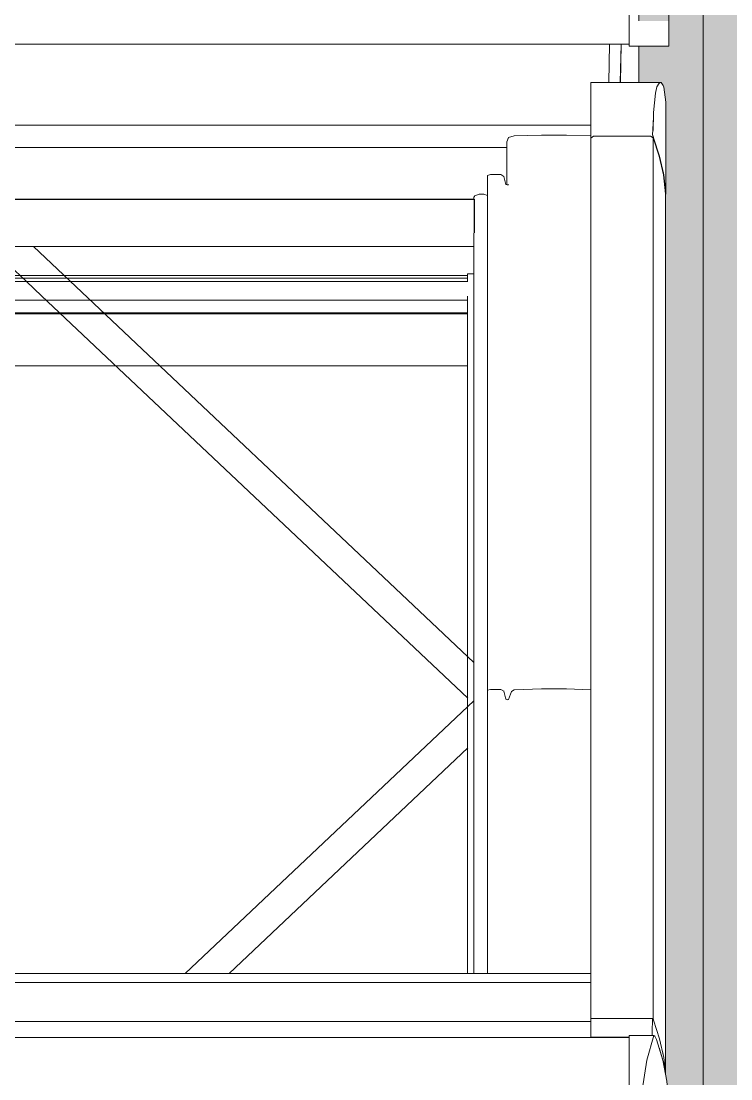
# Model space of a CAD drawing. Header units: metres. Extents: x -208 to 1512, y -277 to 123.
# Drawn here: x 5.105 to 5.565, y -3.63 to -2.944 of the extents above; entities that cross this region are included whole.
import ezdxf

# ---------------------------------------------------------------- set-up
doc = ezdxf.new("R2010")
doc.units = ezdxf.units.M
doc.header["$MEASUREMENT"] = 0
doc.linetypes.add('Wipeout_Contour', pattern=[1, 0, -1])
doc.layers.add('325 Dachfenster', color=7, linetype='Continuous')
doc.layers.add('330 Dachaufbau', color=7, linetype='Continuous')

# ---------------------------------------------------------------- blocks, each defined once
blk = doc.blocks.new('Dachfläche_17_4', base_point=(-0.00106, 0.07))
at = {"layer": '330 Dachaufbau', "linetype": 'Continuous', "lineweight": 0, "true_color": 0x000000}
h = blk.add_hatch(color=18, dxfattribs=at)
h.paths.add_polyline_path([(3.445, -0.4), (3.755, -0.4), (3.755, 0.07), (2.8, 0.07), (2.8, -0.77152), (1.05, -0.77152), (1.05, 0.07), (-0.00106, 0.07), (0.01606, -4.6), (6.325, -4.6), (6.325, -0.82361), (3.445, -0.82361)])
h.paths.add_polyline_path([(3.805, -2.1975), (5.505, -2.1975), (5.505, -3.79873), (3.805, -3.79873)], flags=0)
h.paths.add_polyline_path([(1.075, -3.79873), (1.075, -2.1975), (2.775, -2.1975), (2.775, -3.79873)], flags=0)
at = {"layer": '330 Dachaufbau', "color": 7, "linetype": 'Continuous', "lineweight": 18, "flags": 128}
blk.add_lwpolyline([(5.505, -3.79873), (5.505, -2.1975)], dxfattribs=at)
blk = doc.blocks.new('VELUX SlopeRoofBundle[18]_4')
at = {"color": 254, "linetype": 'Wipeout_Contour', "lineweight": 0, "ltscale": 47.36213}
blk.add_wipeout([(4.70759, -2.95926), (4.70798, -2.98422), (4.71965, -2.98422), (4.71965, -3.01187), (5.47405, -3.01187), (5.47405, -2.98422), (5.48573, -2.98422), (5.48611, -2.95926)], dxfattribs=at).dxf.layer = '325 Dachfenster'
at = {"color": 254, "linetype": 'Wipeout_Contour', "lineweight": 0, "ltscale": 25.394707}
blk.add_wipeout([(5.49361, -2.98422), (5.49423, -2.98422), (5.49486, -2.95926), (5.49373, -2.95926)], dxfattribs=at).dxf.layer = '325 Dachfenster'
at = {"color": 254, "linetype": 'Wipeout_Contour', "lineweight": 0, "ltscale": 17.965525}
blk.add_wipeout([(5.41955, -3.02258), (5.42056, -3.01991), (5.42055, -3.01983)], dxfattribs=at).dxf.layer = '325 Dachfenster'
at = {"color": 254, "linetype": 'Wipeout_Contour', "lineweight": 0, "ltscale": 50.874082}
blk.add_wipeout([(5.39825, -3.56164), (5.39875, -3.56164), (5.39875, -3.05769), (5.39825, -3.05854), (5.39825, -3.05967), (5.39835, -3.05967), (5.39835, -3.08153), (5.39825, -3.0818)], dxfattribs=at).dxf.layer = '325 Dachfenster'
at = {"color": 254, "linetype": 'Wipeout_Contour', "lineweight": 0, "ltscale": 25.841486}
blk.add_wipeout([(5.41975, -3.56164), (5.42055, -3.56164), (5.42055, -3.38402), (5.41975, -3.38423)], dxfattribs=at).dxf.layer = '325 Dachfenster'
at = {"color": 254, "linetype": 'Wipeout_Contour', "lineweight": 0, "ltscale": 26.643168}
blk.add_wipeout([(5.49885, -3.618), (5.49885, -3.63738), (5.50732, -3.63738), (5.51021, -3.618)], dxfattribs=at).dxf.layer = '325 Dachfenster'
at = {"color": 254, "linetype": 'Wipeout_Contour', "lineweight": 0, "ltscale": 24.997614}
blk.add_wipeout([(5.493, -2.98422), (5.49311, -2.98422), (5.49365, -2.95926), (5.49355, -2.95926)], dxfattribs=at).dxf.layer = '325 Dachfenster'
at = {"color": 254, "linetype": 'Wipeout_Contour', "lineweight": 0, "ltscale": 25.846741}
blk.add_wipeout([(5.41765, -3.56164), (5.41895, -3.56164), (5.41895, -3.38395), (5.41765, -3.37879)], dxfattribs=at).dxf.layer = '325 Dachfenster'
at = {"color": 254, "linetype": 'Wipeout_Contour', "lineweight": 0, "ltscale": 26.634274}
blk.add_wipeout([(5.49885, -3.60202), (5.49885, -3.618), (5.51021, -3.618), (5.51471, -3.60202)], dxfattribs=at).dxf.layer = '325 Dachfenster'
at = {"color": 254, "linetype": 'Wipeout_Contour', "lineweight": 0, "ltscale": 24.428255}
blk.add_wipeout([(5.49311, -2.98422), (5.49361, -2.98422), (5.49373, -2.95926), (5.49365, -2.95926)], dxfattribs=at).dxf.layer = '325 Dachfenster'
at = {"color": 254, "linetype": 'Wipeout_Contour', "lineweight": 0, "ltscale": 25.808336}
blk.add_wipeout([(5.40895, -3.56164), (5.41555, -3.56164), (5.41555, -3.37752), (5.40895, -3.37752)], dxfattribs=at).dxf.layer = '325 Dachfenster'
at = {"color": 254, "linetype": 'Wipeout_Contour', "lineweight": 0, "ltscale": 25.855766}
blk.add_wipeout([(5.42055, -3.56164), (5.42255, -3.56164), (5.42255, -3.37886), (5.42055, -3.38402)], dxfattribs=at).dxf.layer = '325 Dachfenster'
at = {"color": 254, "linetype": 'Wipeout_Contour', "lineweight": 0, "ltscale": 26.332922}
blk.add_wipeout([(5.47405, -3.60294), (5.47405, -3.60322), (5.49885, -3.60322), (5.49885, -3.60294)], dxfattribs=at).dxf.layer = '325 Dachfenster'
at = {"color": 254, "linetype": 'Wipeout_Contour', "lineweight": 0, "ltscale": 78.924764}
blk.add_wipeout([(5.51569, -3.75667), (5.51645, -3.75858), (5.51645, -3.60447), (5.51535, -3.6023), (5.51471, -3.60202), (5.51021, -3.618), (5.50732, -3.63738), (5.50604, -3.65986), (5.50647, -3.68525), (5.50855, -3.71311), (5.51229, -3.74323), (5.51361, -3.74981)], dxfattribs=at).dxf.layer = '325 Dachfenster'
at = {"color": 254, "linetype": 'Wipeout_Contour', "lineweight": 0, "ltscale": 25.188979}
blk.add_wipeout([(5.49885, -3.61935), (4.69485, -3.61935), (4.69485, -3.64056), (5.49885, -3.64056)], dxfattribs=at).dxf.layer = '325 Dachfenster'
at = {"color": 254, "linetype": 'Wipeout_Contour', "lineweight": 0, "ltscale": 25.064383}
blk.add_wipeout([(5.48611, -2.95926), (5.48573, -2.98422), (5.493, -2.98422), (5.49355, -2.95926)], dxfattribs=at).dxf.layer = '325 Dachfenster'
at = {"color": 254, "linetype": 'Wipeout_Contour', "lineweight": 0, "ltscale": 25.795197}
blk.add_wipeout([(5.40705, -3.56164), (5.40895, -3.56164), (5.40895, -3.37752), (5.40705, -3.37801)], dxfattribs=at).dxf.layer = '325 Dachfenster'
at = {"color": 254, "linetype": 'Wipeout_Contour', "lineweight": 0, "ltscale": 25.839058}
blk.add_wipeout([(5.41895, -3.56164), (5.41975, -3.56164), (5.41975, -3.38423), (5.41895, -3.38395)], dxfattribs=at).dxf.layer = '325 Dachfenster'
at = {"color": 254, "linetype": 'Wipeout_Contour', "lineweight": 0, "ltscale": 33.749911}
blk.add_wipeout([(5.52055, -3.61796), (5.51645, -3.60447), (5.51645, -3.75858), (5.51757, -3.76324), (5.52055, -3.77361)], dxfattribs=at).dxf.layer = '325 Dachfenster'
at = {"color": 254, "linetype": 'Wipeout_Contour', "lineweight": 0, "ltscale": 37.251944}
blk.add_wipeout([(5.49423, -2.98422), (5.505, -2.98422), (5.505, -2.96046), (5.49885, -2.96046), (5.49885, -2.95926), (5.49486, -2.95926)], dxfattribs=at).dxf.layer = '325 Dachfenster'
at = {"color": 254, "linetype": 'Wipeout_Contour', "lineweight": 0, "ltscale": 25.482657}
blk.add_wipeout([(5.40465, -3.05649), (5.40465, -3.56164), (5.40705, -3.56164), (5.40705, -3.05731)], dxfattribs=at).dxf.layer = '325 Dachfenster'
at = {"color": 254, "linetype": 'Wipeout_Contour', "lineweight": 0, "ltscale": 25.826826}
blk.add_wipeout([(5.41765, -3.37879), (5.41555, -3.37752), (5.41555, -3.56164), (5.41765, -3.56164)], dxfattribs=at).dxf.layer = '325 Dachfenster'
at = {"color": 254, "linetype": 'Wipeout_Contour', "lineweight": 0, "ltscale": 25.848963}
blk.add_wipeout([(5.42255, -3.56164), (5.42435, -3.56164), (5.42435, -3.3778), (5.42255, -3.37886)], dxfattribs=at).dxf.layer = '325 Dachfenster'
at = {"color": 254, "linetype": 'Wipeout_Contour', "lineweight": 0, "ltscale": 33.819472}
blk.add_wipeout([(5.52055, -3.61796), (5.52055, -3.77361), (5.52124, -3.77738), (5.52315, -3.78697), (5.52315, -3.63161)], dxfattribs=at).dxf.layer = '325 Dachfenster'
at = {"color": 254, "linetype": 'Wipeout_Contour', "lineweight": 0, "ltscale": 25.101168}
blk.add_wipeout([(5.49885, -2.95311), (5.49885, -2.96046), (5.52449, -2.96046), (5.52448, -2.95311)], dxfattribs=at).dxf.layer = '325 Dachfenster'
at = {"color": 254, "linetype": 'Wipeout_Contour', "lineweight": 0, "ltscale": 25.318229}
blk.add_wipeout([(5.41975, -3.05055), (5.41895, -3.05027), (5.41895, -3.38395), (5.41975, -3.38423)], dxfattribs=at).dxf.layer = '325 Dachfenster'
at = {"color": 254, "linetype": 'Wipeout_Contour', "lineweight": 0, "ltscale": 25.463698}
blk.add_wipeout([(5.39875, -3.05769), (5.39875, -3.56164), (5.40155, -3.56164), (5.40155, -3.05656)], dxfattribs=at).dxf.layer = '325 Dachfenster'
at = {"color": 254, "linetype": 'Wipeout_Contour', "lineweight": 0, "ltscale": 25.880634}
blk.add_wipeout([(5.42435, -3.56164), (5.44195, -3.56164), (5.44195, -3.37723), (5.42435, -3.3778)], dxfattribs=at).dxf.layer = '325 Dachfenster'
at = {"color": 254, "linetype": 'Wipeout_Contour', "lineweight": 0, "ltscale": 26.778217}
blk.add_wipeout([(5.52255, -3.62845), (5.52125, -3.6162), (5.52125, -3.62164), (5.52255, -3.62846)], dxfattribs=at).dxf.layer = '325 Dachfenster'
at = {"color": 254, "linetype": 'Wipeout_Contour', "lineweight": 0, "ltscale": 25.086059}
blk.add_wipeout([(5.49885, -2.94434), (5.49885, -2.95311), (5.52448, -2.95311), (5.52447, -2.94434)], dxfattribs=at).dxf.layer = '325 Dachfenster'
at = {"color": 254, "linetype": 'Wipeout_Contour', "lineweight": 0, "ltscale": 36.627897}
blk.add_wipeout([(5.41975, -3.05055), (5.41975, -3.38423), (5.42055, -3.38402), (5.42055, -3.0503), (5.42045, -3.05033), (5.42045, -3.05036)], dxfattribs=at).dxf.layer = '325 Dachfenster'
at = {"color": 254, "linetype": 'Wipeout_Contour', "lineweight": 0, "ltscale": 25.472279}
blk.add_wipeout([(5.40155, -3.05656), (5.40155, -3.56164), (5.40465, -3.56164), (5.40465, -3.05649)], dxfattribs=at).dxf.layer = '325 Dachfenster'
at = {"color": 254, "linetype": 'Wipeout_Contour', "lineweight": 0, "ltscale": 25.935669}
blk.add_wipeout([(5.44195, -3.37723), (5.44195, -3.56164), (5.45815, -3.56164), (5.45815, -3.37723)], dxfattribs=at).dxf.layer = '325 Dachfenster'
at = {"color": 254, "linetype": 'Wipeout_Contour', "lineweight": 0, "ltscale": 33.115062}
blk.add_wipeout([(5.52125, -3.6162), (5.51855, -3.60403), (5.51855, -3.61138), (5.52055, -3.61796), (5.52125, -3.62164)], dxfattribs=at).dxf.layer = '325 Dachfenster'
at = {"color": 254, "linetype": 'Wipeout_Contour', "lineweight": 0, "ltscale": 50.671342}
blk.add_wipeout([(5.52445, -2.93084), (5.52447, -2.94434), (5.52448, -2.95311), (5.52449, -2.96046), (5.52449, -2.95834), (5.52449, -2.86684), (5.52445, -2.79316), (5.52445, -2.81162)], dxfattribs=at).dxf.layer = '325 Dachfenster'
at = {"color": 254, "linetype": 'Wipeout_Contour', "lineweight": 0, "ltscale": 23.725878}
blk.add_wipeout([(4.69485, -2.95926), (5.49885, -2.95926), (5.49885, -2.95177), (4.69485, -2.95177)], dxfattribs=at).dxf.layer = '325 Dachfenster'
at = {"color": 254, "linetype": 'Wipeout_Contour', "lineweight": 0, "ltscale": 25.266334}
blk.add_wipeout([(5.40895, -3.04383), (5.40705, -3.04433), (5.40705, -3.37801), (5.40895, -3.37752)], dxfattribs=at).dxf.layer = '325 Dachfenster'
at = {"color": 254, "linetype": 'Wipeout_Contour', "lineweight": 0, "ltscale": 25.317664}
blk.add_wipeout([(5.42055, -3.0503), (5.42055, -3.38402), (5.42255, -3.37886), (5.42255, -3.04514)], dxfattribs=at).dxf.layer = '325 Dachfenster'
at = {"color": 254, "linetype": 'Wipeout_Contour', "lineweight": 0, "ltscale": 23.928014}
blk.add_wipeout([(4.79535, -3.07049), (5.39835, -3.07049), (5.39835, -3.05988), (4.79535, -3.05988)], dxfattribs=at).dxf.layer = '325 Dachfenster'
at = {"color": 254, "linetype": 'Wipeout_Contour', "lineweight": 0, "ltscale": 23.952619}
blk.add_wipeout([(4.79535, -3.07982), (5.39835, -3.07982), (5.39835, -3.0748), (4.79535, -3.0748)], dxfattribs=at).dxf.layer = '325 Dachfenster'
at = {"color": 254, "linetype": 'Wipeout_Contour', "lineweight": 0, "ltscale": 23.9795}
blk.add_wipeout([(4.79545, -3.0905), (5.39825, -3.0905), (5.39825, -3.09043), (4.79545, -3.09043)], dxfattribs=at).dxf.layer = '325 Dachfenster'
at = {"color": 254, "linetype": 'Wipeout_Contour', "lineweight": 0, "ltscale": 38.47859}
blk.add_wipeout([(5.47405, -3.37775), (5.45815, -3.37723), (5.45815, -3.56164), (5.47405, -3.56164), (5.47405, -3.52738), (5.47405, -3.50489)], dxfattribs=at).dxf.layer = '325 Dachfenster'
at = {"color": 254, "linetype": 'Wipeout_Contour', "lineweight": 0, "ltscale": 47.048423}
blk.add_wipeout([(5.51455, -3.59208), (5.51455, -3.60202), (5.51471, -3.60202), (5.51535, -3.6023), (5.51645, -3.60447), (5.51855, -3.61138), (5.51855, -3.60403)], dxfattribs=at).dxf.layer = '325 Dachfenster'
at = {"layer": '325 Dachfenster', "linetype": 'Continuous', "lineweight": 0, "flags": 128}
for points in [[(5.52449, -2.96046), (5.52448, -2.95311), (5.52447, -2.94434), (5.52446, -2.93402), (5.52445, -2.93084), (5.5235, -2.92221), (5.52315, -2.91864), (5.52124, -2.90906), (5.52055, -2.90528), (5.51757, -2.89492), (5.51645, -2.89025), (5.51569, -2.88834), (5.51361, -2.88148), (5.51229, -2.8749), (5.50855, -2.84478), (5.50647, -2.81692), (5.50604, -2.79154), (5.50732, -2.76905), (5.51021, -2.74968), (5.51471, -2.73369)], [(5.52449, -2.86684), (5.52449, -2.95834)], [(4.69485, -2.95926), (5.49885, -2.95926)], [(5.52449, -2.96046), (5.49885, -2.96046)], [(5.52449, -2.95834), (5.52449, -2.96046)]]:
    blk.add_lwpolyline(points, dxfattribs=at)
at = {"color": 254, "linetype": 'Wipeout_Contour', "lineweight": 0, "ltscale": 23.709713}
blk.add_wipeout([(4.69485, -2.95177), (5.49885, -2.95177), (5.49885, -2.94307), (4.69485, -2.94307)], dxfattribs=at).dxf.layer = '325 Dachfenster'
at = {"color": 254, "linetype": 'Wipeout_Contour', "lineweight": 0, "ltscale": 25.280982}
blk.add_wipeout([(5.40895, -3.04383), (5.40895, -3.37752), (5.41555, -3.37752), (5.41555, -3.04383)], dxfattribs=at).dxf.layer = '325 Dachfenster'
at = {"color": 254, "linetype": 'Wipeout_Contour', "lineweight": 0, "ltscale": 25.320042}
blk.add_wipeout([(5.42255, -3.04514), (5.42255, -3.37886), (5.42435, -3.3778), (5.42435, -3.04408)], dxfattribs=at).dxf.layer = '325 Dachfenster'
at = {"color": 254, "linetype": 'Wipeout_Contour', "lineweight": 0, "ltscale": 33.095595}
blk.add_wipeout([(5.52105, -3.04401), (5.52105, -3.6153), (5.52125, -3.6162), (5.52235, -3.62657), (5.52235, -3.05626)], dxfattribs=at).dxf.layer = '325 Dachfenster'
at = {"color": 254, "linetype": 'Wipeout_Contour', "lineweight": 0, "ltscale": 23.942932}
blk.add_wipeout([(4.79535, -3.0748), (5.39835, -3.0748), (5.39835, -3.07049), (4.79535, -3.07049)], dxfattribs=at).dxf.layer = '325 Dachfenster'
at = {"color": 254, "linetype": 'Wipeout_Contour', "lineweight": 0, "ltscale": 47.827023}
blk.add_wipeout([(4.79535, -3.08067), (4.79535, -3.08153), (4.79545, -3.0818), (4.79545, -3.08258), (5.39825, -3.08258), (5.39825, -3.0818), (5.39835, -3.08153), (5.39835, -3.08067)], dxfattribs=at).dxf.layer = '325 Dachfenster'
at = {"color": 254, "linetype": 'Wipeout_Contour', "lineweight": 0, "ltscale": 26.34993}
blk.add_wipeout([(5.51402, -3.59082), (5.47405, -3.59082), (5.47405, -3.59999), (5.51365, -3.59999)], dxfattribs=at).dxf.layer = '325 Dachfenster'
at = {"layer": '325 Dachfenster', "linetype": 'Continuous', "lineweight": 0, "flags": 128}
for points in [[(5.49885, -2.96046), (5.49885, -2.95311), (5.49885, -2.94434), (5.49885, -2.93402), (5.49885, -2.92221), (5.49885, -2.90906), (5.49885, -2.89492), (5.49885, -2.88834), (5.49885, -2.88148), (5.49885, -2.8749), (5.49885, -2.84478), (5.49885, -2.81692), (5.49885, -2.79154), (5.49885, -2.76905), (5.49885, -2.74968), (5.49885, -2.73369)], [(5.52255, -3.62846), (5.52255, -3.62845)]]:
    blk.add_lwpolyline(points, dxfattribs=at)
at = {"color": 254, "linetype": 'Wipeout_Contour', "lineweight": 0, "ltscale": 25.717628}
blk.add_wipeout([(5.47405, -3.02019), (5.47405, -3.59082), (5.47575, -3.59082), (5.47575, -3.01893)], dxfattribs=at).dxf.layer = '325 Dachfenster'
at = {"color": 254, "linetype": 'Wipeout_Contour', "lineweight": 0, "ltscale": 25.352999}
blk.add_wipeout([(5.44195, -3.04351), (5.42435, -3.04408), (5.42435, -3.3778), (5.44195, -3.37723)], dxfattribs=at).dxf.layer = '325 Dachfenster'
at = {"color": 254, "linetype": 'Wipeout_Contour', "lineweight": 0, "ltscale": 25.308473}
blk.add_wipeout([(5.41895, -3.05027), (5.41765, -3.0451), (5.41765, -3.37879), (5.41895, -3.38395)], dxfattribs=at).dxf.layer = '325 Dachfenster'
at = {"color": 254, "linetype": 'Wipeout_Contour', "lineweight": 0, "ltscale": 84.201355}
blk.add_wipeout([(5.40705, -3.05274), (4.78665, -3.05274), (4.78665, -3.05731), (4.78905, -3.05649), (4.79215, -3.05656), (4.79495, -3.05769), (4.79545, -3.05854), (4.79545, -3.05967), (5.39825, -3.05967), (5.39825, -3.05854), (5.39875, -3.05769), (5.40155, -3.05656), (5.40465, -3.05649), (5.40705, -3.05731)], dxfattribs=at).dxf.layer = '325 Dachfenster'
at = {"color": 254, "linetype": 'Wipeout_Contour', "lineweight": 0, "ltscale": 23.964296}
blk.add_wipeout([(4.79545, -3.08258), (4.79545, -3.08364), (5.39825, -3.08364), (5.39825, -3.08258)], dxfattribs=at).dxf.layer = '325 Dachfenster'
at = {"color": 254, "linetype": 'Wipeout_Contour', "lineweight": 0, "ltscale": 39.497458}
blk.add_wipeout([(5.47405, -3.60294), (5.49885, -3.60294), (5.49885, -3.60202), (5.51365, -3.60202), (5.51365, -3.59999), (5.47405, -3.59999)], dxfattribs=at).dxf.layer = '325 Dachfenster'
at = {"layer": '325 Dachfenster', "linetype": 'Continuous', "lineweight": 0, "flags": 128}
for points in [[(5.40465, -3.05649), (5.40705, -3.05731)], [(5.42255, -3.37886), (5.42435, -3.3778)], [(5.41895, -3.38395), (5.41975, -3.38423)], [(5.41975, -3.38423), (5.42055, -3.38402)]]:
    blk.add_lwpolyline(points, dxfattribs=at)
at = {"color": 254, "linetype": 'Wipeout_Contour', "lineweight": 0, "ltscale": 25.29668}
blk.add_wipeout([(5.41555, -3.04383), (5.41555, -3.37752), (5.41765, -3.37879), (5.41765, -3.0451)], dxfattribs=at).dxf.layer = '325 Dachfenster'
at = {"color": 254, "linetype": 'Wipeout_Contour', "lineweight": 0, "ltscale": 25.41059}
blk.add_wipeout([(5.44195, -3.04351), (5.44195, -3.37723), (5.45815, -3.37723), (5.45815, -3.04351)], dxfattribs=at).dxf.layer = '325 Dachfenster'
at = {"color": 254, "linetype": 'Wipeout_Contour', "lineweight": 0, "ltscale": 23.916117}
blk.add_wipeout([(4.79535, -3.05988), (5.39835, -3.05988), (5.39835, -3.05967), (4.79535, -3.05967)], dxfattribs=at).dxf.layer = '325 Dachfenster'
at = {"color": 254, "linetype": 'Wipeout_Contour', "lineweight": 0, "ltscale": 23.958379}
blk.add_wipeout([(4.79535, -3.08067), (5.39835, -3.08067), (5.39835, -3.07982), (4.79535, -3.07982)], dxfattribs=at).dxf.layer = '325 Dachfenster'
at = {"color": 254, "linetype": 'Wipeout_Contour', "lineweight": 0, "ltscale": 39.615135}
blk.add_wipeout([(5.51365, -3.59999), (5.51365, -3.60202), (5.51455, -3.60202), (5.51455, -3.59208), (5.5141, -3.5909), (5.51402, -3.59082)], dxfattribs=at).dxf.layer = '325 Dachfenster'
at = {"color": 254, "linetype": 'Wipeout_Contour', "lineweight": 0, "ltscale": 25.10696}
blk.add_wipeout([(4.71965, -3.59644), (4.71965, -3.59875), (5.47405, -3.59875), (5.47405, -3.59644)], dxfattribs=at).dxf.layer = '325 Dachfenster'
at = {"color": 254, "linetype": 'Wipeout_Contour', "lineweight": 0, "ltscale": 25.145411}
blk.add_wipeout([(4.69485, -3.60322), (4.69485, -3.61935), (5.49885, -3.61935), (5.49885, -3.60322)], dxfattribs=at).dxf.layer = '325 Dachfenster'
at = {"layer": '325 Dachfenster', "linetype": 'Continuous', "lineweight": 0, "flags": 128}
for points in [[(5.39825, -3.05854), (5.39875, -3.05769)], [(5.39875, -3.05769), (5.40155, -3.05656)], [(5.40155, -3.05656), (5.40465, -3.05649)], [(4.79535, -3.05967), (5.39835, -3.05967)], [(5.39825, -3.05854), (5.39825, -3.05967)], [(5.39835, -3.05988), (5.39835, -3.05967)], [(5.40705, -3.37801), (5.40895, -3.37752), (5.41555, -3.37752)], [(5.41555, -3.37752), (5.41765, -3.37879)], [(5.41765, -3.37879), (5.41895, -3.38395)], [(5.42055, -3.38402), (5.42255, -3.37886)], [(5.49885, -3.82879), (5.49885, -3.82144), (5.49885, -3.81267), (5.49885, -3.80235), (5.49885, -3.79054), (5.49885, -3.77738), (5.49885, -3.76324), (5.49885, -3.75667), (5.49885, -3.74981), (5.49885, -3.74323), (5.49885, -3.71311), (5.49885, -3.68525), (5.49885, -3.65986), (5.49885, -3.63738), (5.49885, -3.618), (5.49885, -3.60202)]]:
    blk.add_lwpolyline(points, dxfattribs=at)
at = {"color": 254, "linetype": 'Wipeout_Contour', "lineweight": 0, "ltscale": 44.501213}
blk.add_wipeout([(5.42055, -3.05023), (5.41955, -3.02258), (5.41955, -3.05048), (5.41975, -3.05055), (5.42045, -3.05036), (5.42045, -3.05033), (5.42053, -3.05031)], dxfattribs=at).dxf.layer = '325 Dachfenster'
at = {"color": 254, "linetype": 'Wipeout_Contour', "lineweight": 0, "ltscale": 33.093057}
blk.add_wipeout([(5.51435, -3.01989), (5.51435, -3.59156), (5.51455, -3.59208), (5.51835, -3.60344), (5.51835, -3.03184)], dxfattribs=at).dxf.layer = '325 Dachfenster'
at = {"color": 254, "linetype": 'Wipeout_Contour', "lineweight": 0, "ltscale": 23.96602}
blk.add_wipeout([(4.79545, -3.08364), (4.79545, -3.08428), (5.39825, -3.08428), (5.39825, -3.08364)], dxfattribs=at).dxf.layer = '325 Dachfenster'
at = {"color": 254, "linetype": 'Wipeout_Contour', "lineweight": 0, "ltscale": 25.117912}
blk.add_wipeout([(4.71965, -3.6015), (4.71965, -3.60322), (5.47405, -3.60322), (5.47405, -3.6015)], dxfattribs=at).dxf.layer = '325 Dachfenster'
at = {"layer": '325 Dachfenster', "linetype": 'Continuous', "lineweight": 0, "flags": 128}
blk.add_lwpolyline([(5.51471, -3.60202), (5.49885, -3.60202)], dxfattribs=at)
at = {"color": 254, "linetype": 'Wipeout_Contour', "lineweight": 0, "ltscale": 25.183859}
blk.add_wipeout([(5.42056, -3.01991), (5.41955, -3.02258), (5.42055, -3.05023), (5.42255, -3.04514)], dxfattribs=at).dxf.layer = '325 Dachfenster'
at = {"color": 254, "linetype": 'Wipeout_Contour', "lineweight": 0, "ltscale": 25.784136}
blk.add_wipeout([(5.47575, -3.01893), (5.47575, -3.59082), (5.51255, -3.59082), (5.51255, -3.01893)], dxfattribs=at).dxf.layer = '325 Dachfenster'
at = {"color": 254, "linetype": 'Wipeout_Contour', "lineweight": 0, "ltscale": 33.119408}
blk.add_wipeout([(5.51835, -3.03184), (5.51835, -3.60344), (5.51855, -3.60403), (5.52105, -3.6153), (5.52105, -3.04401)], dxfattribs=at).dxf.layer = '325 Dachfenster'
at = {"color": 254, "linetype": 'Wipeout_Contour', "lineweight": 0, "ltscale": 23.97413}
blk.add_wipeout([(4.79545, -3.09043), (5.39825, -3.09043), (5.39825, -3.08499), (4.79545, -3.08499)], dxfattribs=at).dxf.layer = '325 Dachfenster'
at = {"color": 254, "linetype": 'Wipeout_Contour', "lineweight": 0, "ltscale": 25.112831}
blk.add_wipeout([(4.71965, -3.6015), (5.47405, -3.6015), (5.47405, -3.59875), (4.71965, -3.59875)], dxfattribs=at).dxf.layer = '325 Dachfenster'
at = {"layer": '325 Dachfenster', "linetype": 'Continuous', "lineweight": 0, "flags": 128}
for points in [[(4.69485, -3.60322), (5.49885, -3.60322)], [(5.47405, -3.60322), (5.47405, -3.60294)], [(5.47405, -3.60294), (5.49885, -3.60294)], [(5.52449, -3.82879), (5.52448, -3.82144), (5.52447, -3.81267), (5.52446, -3.80235), (5.52445, -3.79916), (5.5235, -3.79054), (5.52315, -3.78697), (5.52124, -3.77738), (5.52055, -3.77361), (5.51757, -3.76324), (5.51645, -3.75858), (5.51569, -3.75667), (5.51361, -3.74981), (5.51229, -3.74323), (5.50855, -3.71311), (5.50647, -3.68525), (5.50604, -3.65986), (5.50732, -3.63738), (5.51021, -3.618), (5.51471, -3.60202)], [(5.51471, -3.60202), (5.51535, -3.6023)], [(5.51535, -3.6023), (5.51645, -3.60447), (5.52055, -3.61796), (5.52315, -3.63161), (5.52445, -3.64552), (5.52445, -3.64685)]]:
    blk.add_lwpolyline(points, dxfattribs=at)
at = {"color": 254, "linetype": 'Wipeout_Contour', "lineweight": 0, "ltscale": 24.9651}
blk.add_wipeout([(5.42435, -3.04408), (5.44195, -3.04351), (5.44195, -3.0182), (5.42435, -3.01876)], dxfattribs=at).dxf.layer = '325 Dachfenster'
at = {"color": 254, "linetype": 'Wipeout_Contour', "lineweight": 0, "ltscale": 39.042628}
blk.add_wipeout([(5.51255, -3.01893), (5.51255, -3.59082), (5.51402, -3.59082), (5.5141, -3.5909), (5.51435, -3.59156), (5.51435, -3.01989)], dxfattribs=at).dxf.layer = '325 Dachfenster'
at = {"color": 254, "linetype": 'Wipeout_Contour', "lineweight": 0, "ltscale": 25.466089}
blk.add_wipeout([(5.45815, -3.04351), (5.45815, -3.37723), (5.47405, -3.37775), (5.47405, -3.04403)], dxfattribs=at).dxf.layer = '325 Dachfenster'
at = {"color": 254, "linetype": 'Wipeout_Contour', "lineweight": 0, "ltscale": 23.967421}
blk.add_wipeout([(4.79545, -3.08499), (5.39825, -3.08499), (5.39825, -3.08428), (4.79545, -3.08428)], dxfattribs=at).dxf.layer = '325 Dachfenster'
at = {"color": 254, "linetype": 'Wipeout_Contour', "lineweight": 0, "ltscale": 17.959637}
blk.add_wipeout([(5.11273, -3.0905), (5.39825, -3.36016), (5.39825, -3.0905)], dxfattribs=at).dxf.layer = '325 Dachfenster'
at = {"color": 254, "linetype": 'Wipeout_Contour', "lineweight": 0, "ltscale": 25.031551}
blk.add_wipeout([(4.71965, -3.56751), (5.47405, -3.56751), (5.47405, -3.56177), (4.71965, -3.56177)], dxfattribs=at).dxf.layer = '325 Dachfenster'
at = {"color": 254, "linetype": 'Wipeout_Contour', "lineweight": 0, "ltscale": 25.102024}
blk.add_wipeout([(5.47405, -3.59448), (4.71965, -3.59448), (4.71965, -3.59644), (5.47405, -3.59644)], dxfattribs=at).dxf.layer = '325 Dachfenster'
at = {"layer": '325 Dachfenster', "linetype": 'Continuous', "lineweight": 0, "flags": 128}
for points in [[(5.39835, -3.08153), (5.39835, -3.08067), (5.39835, -3.07982), (5.39835, -3.0748), (5.39835, -3.07049), (5.39835, -3.05988)], [(5.42435, -3.3778), (5.44195, -3.37723), (5.45815, -3.37723), (5.47405, -3.37775)], [(5.51402, -3.59082), (5.51365, -3.59999), (5.51365, -3.60202)], [(5.51402, -3.59082), (5.5141, -3.5909)], [(5.5141, -3.5909), (5.51455, -3.59208), (5.51855, -3.60403), (5.52125, -3.6162), (5.52255, -3.62845)]]:
    blk.add_lwpolyline(points, dxfattribs=at)
at = {"color": 254, "linetype": 'Wipeout_Contour', "lineweight": 0, "ltscale": 25.422553}
blk.add_wipeout([(5.51413, -3.01879), (5.51455, -3.01989), (5.51455, -3.00685), (5.51405, -3.01836)], dxfattribs=at).dxf.layer = '325 Dachfenster'
at = {"color": 254, "linetype": 'Wipeout_Contour', "lineweight": 0, "ltscale": 18.046651}
blk.add_wipeout([(5.42435, -3.01876), (5.42055, -3.01983), (5.42435, -3.04408)], dxfattribs=at).dxf.layer = '325 Dachfenster'
at = {"color": 254, "linetype": 'Wipeout_Contour', "lineweight": 0, "ltscale": 25.027423}
blk.add_wipeout([(5.44195, -3.04351), (5.45815, -3.04351), (5.45815, -3.0182), (5.44195, -3.0182)], dxfattribs=at).dxf.layer = '325 Dachfenster'
at = {"color": 254, "linetype": 'Wipeout_Contour', "lineweight": 0, "ltscale": 25.024422}
blk.add_wipeout([(4.71965, -3.56177), (5.47405, -3.56177), (5.47405, -3.56164), (4.71965, -3.56164)], dxfattribs=at).dxf.layer = '325 Dachfenster'
at = {"color": 254, "linetype": 'Wipeout_Contour', "lineweight": 0, "ltscale": 25.039549}
blk.add_wipeout([(4.71965, -3.56903), (5.47405, -3.56903), (5.47405, -3.56751), (4.71965, -3.56751)], dxfattribs=at).dxf.layer = '325 Dachfenster'
at = {"color": 254, "linetype": 'Wipeout_Contour', "lineweight": 0, "ltscale": 25.097997}
blk.add_wipeout([(4.71965, -3.59448), (5.47405, -3.59448), (5.47405, -3.59296), (4.71965, -3.59296)], dxfattribs=at).dxf.layer = '325 Dachfenster'
at = {"color": 254, "linetype": 'Wipeout_Contour', "lineweight": 0, "ltscale": 18.930415}
blk.add_wipeout([(5.42055, -3.01983), (5.42255, -3.04514), (5.42435, -3.04408)], dxfattribs=at).dxf.layer = '325 Dachfenster'
at = {"color": 254, "linetype": 'Wipeout_Contour', "lineweight": 0, "ltscale": 25.082767}
blk.add_wipeout([(5.45815, -3.04351), (5.47405, -3.04403), (5.47405, -3.01871), (5.45815, -3.0182)], dxfattribs=at).dxf.layer = '325 Dachfenster'
at = {"color": 254, "linetype": 'Wipeout_Contour', "lineweight": 0, "ltscale": 49.175251}
blk.add_wipeout([(4.79545, -3.36016), (4.79545, -3.3849), (4.98259, -3.56164), (5.21111, -3.56164), (5.39825, -3.3849), (5.39825, -3.36016), (5.11273, -3.0905), (5.08098, -3.0905)], dxfattribs=at).dxf.layer = '325 Dachfenster'
at = {"color": 254, "linetype": 'Wipeout_Contour', "lineweight": 0, "ltscale": 25.048471}
blk.add_wipeout([(5.47405, -3.57098), (4.71965, -3.57098), (4.71965, -3.57329), (5.47405, -3.57329)], dxfattribs=at).dxf.layer = '325 Dachfenster'
at = {"layer": '325 Dachfenster', "linetype": 'Continuous', "lineweight": 0, "flags": 128}
for points in [[(4.79545, -3.09043), (5.39825, -3.09043)], [(4.79545, -3.0905), (5.39825, -3.0905)], [(5.11273, -3.0905), (5.39825, -3.36016)], [(4.79955, -3.10931), (5.39415, -3.10931)], [(4.79955, -3.11101), (5.39415, -3.11101)], [(5.39435, -3.10825), (5.39415, -3.10846)], [(5.39415, -3.10846), (5.39415, -3.1132)], [(5.39825, -3.10825), (5.39435, -3.10825)], [(4.79942, -3.1132), (5.39429, -3.1132)], [(4.79955, -3.12522), (5.39415, -3.12522)], [(4.79955, -3.13335), (5.39415, -3.13335)], [(4.79955, -3.13413), (5.39415, -3.13413)], [(4.79955, -3.16786), (5.39415, -3.16786)]]:
    blk.add_lwpolyline(points, dxfattribs=at)
at = {"color": 254, "linetype": 'Wipeout_Contour', "lineweight": 0, "ltscale": 23.864772}
blk.add_wipeout([(4.77415, -3.03818), (5.41955, -3.03818), (5.41955, -3.02622), (4.77415, -3.02622)], dxfattribs=at).dxf.layer = '325 Dachfenster'
at = {"color": 254, "linetype": 'Wipeout_Contour', "lineweight": 0, "ltscale": 19.059338}
blk.add_wipeout([(5.39825, -3.3849), (5.21111, -3.56164), (5.39825, -3.56164)], dxfattribs=at).dxf.layer = '325 Dachfenster'
at = {"color": 254, "linetype": 'Wipeout_Contour', "lineweight": 0, "ltscale": 25.043558}
blk.add_wipeout([(4.71965, -3.57098), (5.47405, -3.57098), (5.47405, -3.56903), (4.71965, -3.56903)], dxfattribs=at).dxf.layer = '325 Dachfenster'
at = {"color": 254, "linetype": 'Wipeout_Contour', "lineweight": 0, "ltscale": 25.060997}
blk.add_wipeout([(5.47405, -3.57605), (4.71965, -3.57605), (4.71965, -3.5791), (5.47405, -3.5791)], dxfattribs=at).dxf.layer = '325 Dachfenster'
at = {"layer": '325 Dachfenster', "linetype": 'Continuous', "lineweight": 0, "flags": 128}
for points in [[(5.39825, -3.0818), (5.39825, -3.56164)], [(5.09685, -3.10238), (5.10831, -3.1132), (5.11804, -3.12239), (5.39429, -3.38328)], [(5.39415, -3.12267), (5.39415, -3.56164)], [(5.21111, -3.56164), (5.39825, -3.3849)], [(5.23956, -3.56164), (5.39429, -3.41552)], [(5.47405, -3.56164), (4.71965, -3.56164)], [(5.47405, -3.56751), (4.71965, -3.56751)]]:
    blk.add_lwpolyline(points, dxfattribs=at)
at = {"color": 254, "linetype": 'Wipeout_Contour', "lineweight": 0, "ltscale": 23.851623}
blk.add_wipeout([(4.77415, -3.02615), (4.77415, -3.02622), (5.41955, -3.02622), (5.41955, -3.02615)], dxfattribs=at).dxf.layer = '325 Dachfenster'
at = {"color": 254, "linetype": 'Wipeout_Contour', "lineweight": 0, "ltscale": 95.542319}
blk.add_wipeout([(4.77415, -3.03818), (4.77415, -3.05048), (4.77475, -3.05027), (4.77605, -3.04511), (4.77815, -3.04383), (4.78475, -3.04383), (4.78665, -3.04433), (4.78665, -3.05274), (5.40705, -3.05274), (5.40705, -3.04433), (5.40895, -3.04383), (5.41555, -3.04383), (5.41765, -3.0451), (5.41895, -3.05027), (5.41955, -3.05048), (5.41955, -3.03818)], dxfattribs=at).dxf.layer = '325 Dachfenster'
at = {"color": 254, "linetype": 'Wipeout_Contour', "lineweight": 0, "ltscale": 25.054315}
blk.add_wipeout([(4.71965, -3.57605), (5.47405, -3.57605), (5.47405, -3.57329), (4.71965, -3.57329)], dxfattribs=at).dxf.layer = '325 Dachfenster'
at = {"layer": '325 Dachfenster', "linetype": 'Continuous', "lineweight": 0, "flags": 128}
for points in [[(5.40705, -3.04433), (5.40895, -3.04383), (5.41555, -3.04383)], [(5.40705, -3.04433), (5.40705, -3.37801), (5.40705, -3.56164)]]:
    blk.add_lwpolyline(points, dxfattribs=at)
at = {"color": 254, "linetype": 'Wipeout_Contour', "lineweight": 0, "ltscale": 95.098939}
blk.add_wipeout([(4.71965, -3.01187), (4.71965, -3.01871), (4.73555, -3.0182), (4.75175, -3.0182), (4.76935, -3.01876), (4.77315, -3.01983), (4.77415, -3.02258), (4.77415, -3.02615), (5.41955, -3.02615), (5.41955, -3.02258), (5.42055, -3.01983), (5.42435, -3.01876), (5.44195, -3.0182), (5.45815, -3.0182), (5.47405, -3.01871), (5.47405, -3.01187)], dxfattribs=at).dxf.layer = '325 Dachfenster'
at = {"color": 254, "linetype": 'Wipeout_Contour', "lineweight": 0, "ltscale": 26.219036}
blk.add_wipeout([(5.42055, -3.05023), (5.42053, -3.05031), (5.42055, -3.0503), (5.42255, -3.04514)], dxfattribs=at).dxf.layer = '325 Dachfenster'
at = {"color": 254, "linetype": 'Wipeout_Contour', "lineweight": 0, "ltscale": 25.068541}
blk.add_wipeout([(4.71965, -3.58259), (5.47405, -3.58259), (5.47405, -3.5791), (4.71965, -3.5791)], dxfattribs=at).dxf.layer = '325 Dachfenster'
at = {"layer": '325 Dachfenster', "linetype": 'Continuous', "lineweight": 0, "flags": 128}
for points in [[(5.41955, -3.02258), (5.42055, -3.01983)], [(5.41955, -3.05048), (5.41955, -3.02258)], [(4.77415, -3.02615), (5.41955, -3.02615)], [(5.41555, -3.04383), (5.41765, -3.0451)], [(5.41765, -3.0451), (5.41895, -3.05027)], [(5.41895, -3.05027), (5.41975, -3.05055)], [(5.41975, -3.05055), (5.42045, -3.05036)], [(5.42045, -3.05036), (5.42045, -3.05033)], [(5.42053, -3.05031), (5.42055, -3.05023)]]:
    blk.add_lwpolyline(points, dxfattribs=at)
at = {"color": 254, "linetype": 'Wipeout_Contour', "lineweight": 0, "ltscale": 84.70334}
blk.add_wipeout([(5.51413, -3.01879), (5.47405, -3.01879), (5.47405, -3.02019), (5.47575, -3.01893), (5.51255, -3.01893), (5.51435, -3.01989), (5.51835, -3.03184), (5.52105, -3.04401), (5.52235, -3.05626), (5.52235, -3.05641), (5.52255, -3.05626), (5.52125, -3.04401), (5.51855, -3.03184), (5.51455, -3.01989)], dxfattribs=at).dxf.layer = '325 Dachfenster'
at = {"color": 254, "linetype": 'Wipeout_Contour', "lineweight": 0, "ltscale": 25.076843}
blk.add_wipeout([(5.47405, -3.58259), (4.71965, -3.58259), (4.71965, -3.58631), (5.47405, -3.58631)], dxfattribs=at).dxf.layer = '325 Dachfenster'
at = {"color": 254, "linetype": 'Wipeout_Contour', "lineweight": 0, "ltscale": 25.159137}
blk.add_wipeout([(5.47405, -3.01836), (5.47405, -3.01879), (5.51413, -3.01879), (5.51405, -3.01836)], dxfattribs=at).dxf.layer = '325 Dachfenster'
at = {"color": 254, "linetype": 'Wipeout_Contour', "lineweight": 0, "ltscale": 25.085591}
blk.add_wipeout([(4.71965, -3.58631), (4.71965, -3.5902), (5.47405, -3.5902), (5.47405, -3.58631)], dxfattribs=at).dxf.layer = '325 Dachfenster'
at = {"color": 254, "linetype": 'Wipeout_Contour', "lineweight": 0, "ltscale": 30.866664}
blk.add_wipeout([(5.47405, -3.00365), (5.47405, -3.01836), (5.51405, -3.01836), (5.51455, -3.00685), (5.51468, -3.00365)], dxfattribs=at).dxf.layer = '325 Dachfenster'
at = {"color": 254, "linetype": 'Wipeout_Contour', "lineweight": 0, "ltscale": 25.091724}
blk.add_wipeout([(4.71965, -3.59078), (4.71965, -3.59128), (5.47405, -3.59128), (5.47405, -3.59078)], dxfattribs=at).dxf.layer = '325 Dachfenster'
at = {"layer": '325 Dachfenster', "linetype": 'Continuous', "lineweight": 0, "flags": 128}
for points in [[(4.71965, -3.01187), (5.47405, -3.01187)], [(5.42055, -3.01983), (5.42435, -3.01876), (5.44195, -3.0182), (5.45815, -3.0182), (5.47405, -3.01871)], [(5.47405, -3.01879), (5.47405, -3.01836)], [(5.47405, -3.02019), (5.47405, -3.01879)], [(5.47575, -3.01893), (5.47405, -3.02019)]]:
    blk.add_lwpolyline(points, dxfattribs=at)
at = {"color": 254, "linetype": 'Wipeout_Contour', "lineweight": 0, "ltscale": 49.878977}
blk.add_wipeout([(5.51455, -3.01989), (5.51855, -3.03184), (5.51855, -2.98451), (5.51826, -2.98457), (5.51685, -2.98692), (5.51589, -2.99113), (5.51468, -3.00365), (5.51455, -3.00685)], dxfattribs=at).dxf.layer = '325 Dachfenster'
at = {"color": 254, "linetype": 'Wipeout_Contour', "lineweight": 0, "ltscale": 25.095124}
blk.add_wipeout([(5.47405, -3.59202), (4.71965, -3.59202), (4.71965, -3.59296), (5.47405, -3.59296)], dxfattribs=at).dxf.layer = '325 Dachfenster'
at = {"layer": '325 Dachfenster', "linetype": 'Continuous', "lineweight": 0, "flags": 128}
for points in [[(5.51255, -3.01893), (5.47575, -3.01893)], [(5.51435, -3.01989), (5.51255, -3.01893)], [(5.51405, -3.01836), (5.51413, -3.01879)], [(5.51435, -3.01989), (5.51435, -3.59156)]]:
    blk.add_lwpolyline(points, dxfattribs=at)
at = {"color": 254, "linetype": 'Wipeout_Contour', "lineweight": 0, "ltscale": 37.078488}
blk.add_wipeout([(5.51855, -2.98451), (5.51855, -3.03184), (5.52125, -3.04401), (5.52125, -2.98718), (5.52086, -2.98607), (5.51955, -2.98422)], dxfattribs=at).dxf.layer = '325 Dachfenster'
at = {"color": 254, "linetype": 'Wipeout_Contour', "lineweight": 0, "ltscale": 25.093611}
blk.add_wipeout([(4.71965, -3.59202), (5.47405, -3.59202), (5.47405, -3.59169), (4.71965, -3.59169)], dxfattribs=at).dxf.layer = '325 Dachfenster'
at = {"color": 254, "linetype": 'Wipeout_Contour', "lineweight": 0, "ltscale": 31.395894}
blk.add_wipeout([(5.52125, -3.04401), (5.52255, -3.05626), (5.52255, -2.99685), (5.52179, -2.99035), (5.52125, -2.98718)], dxfattribs=at).dxf.layer = '325 Dachfenster'
at = {"color": 254, "linetype": 'Wipeout_Contour', "lineweight": 0, "ltscale": 25.143353}
blk.add_wipeout([(5.47405, -3.00365), (5.51468, -3.00365), (5.51589, -2.99113), (5.47405, -2.99113)], dxfattribs=at).dxf.layer = '325 Dachfenster'
at = {"color": 254, "linetype": 'Wipeout_Contour', "lineweight": 0, "ltscale": 25.092761}
blk.add_wipeout([(4.71965, -3.59169), (5.47405, -3.59169), (5.47405, -3.59128), (4.71965, -3.59128)], dxfattribs=at).dxf.layer = '325 Dachfenster'
at = {"layer": '325 Dachfenster', "linetype": 'Continuous', "lineweight": 0, "flags": 128}
for points in [[(5.52255, -3.05626), (5.52255, -2.99685)], [(5.52255, -3.05626), (5.52125, -3.04401), (5.51855, -3.03184), (5.51455, -3.01989), (5.51413, -3.01879)], [(5.52235, -3.05626), (5.52105, -3.04401), (5.51835, -3.03184), (5.51435, -3.01989)], [(5.52235, -3.05626), (5.52235, -3.62657)], [(5.52235, -3.05641), (5.52255, -3.05626)]]:
    blk.add_lwpolyline(points, dxfattribs=at)
at = {"color": 254, "linetype": 'Wipeout_Contour', "lineweight": 0, "ltscale": 25.127031}
blk.add_wipeout([(5.47405, -2.98692), (5.51685, -2.98692), (5.51826, -2.98457), (5.47405, -2.98457)], dxfattribs=at).dxf.layer = '325 Dachfenster'
at = {"color": 254, "linetype": 'Wipeout_Contour', "lineweight": 0, "ltscale": 25.090781}
blk.add_wipeout([(4.71965, -3.59071), (5.47405, -3.59071), (5.47405, -3.59055), (4.71965, -3.59055)], dxfattribs=at).dxf.layer = '325 Dachfenster'
at = {"color": 254, "linetype": 'Wipeout_Contour', "lineweight": 0, "ltscale": 25.123569}
blk.add_wipeout([(5.51685, -2.98692), (5.47405, -2.98692), (5.47405, -2.99113), (5.51589, -2.99113)], dxfattribs=at).dxf.layer = '325 Dachfenster'
at = {"color": 254, "linetype": 'Wipeout_Contour', "lineweight": 0, "ltscale": 25.090202}
blk.add_wipeout([(4.71965, -3.5902), (4.71965, -3.59055), (5.47405, -3.59055), (5.47405, -3.5902)], dxfattribs=at).dxf.layer = '325 Dachfenster'
at = {"color": 254, "linetype": 'Wipeout_Contour', "lineweight": 0, "ltscale": 31.159741}
blk.add_wipeout([(5.47405, -2.98422), (5.47405, -2.98457), (5.51826, -2.98457), (5.51855, -2.98451), (5.51955, -2.98422)], dxfattribs=at).dxf.layer = '325 Dachfenster'
at = {"color": 254, "linetype": 'Wipeout_Contour', "lineweight": 0, "ltscale": 25.091036}
blk.add_wipeout([(4.71965, -3.59078), (5.47405, -3.59078), (5.47405, -3.59071), (4.71965, -3.59071)], dxfattribs=at).dxf.layer = '325 Dachfenster'
at = {"layer": '325 Dachfenster', "linetype": 'Continuous', "lineweight": 0, "flags": 128}
for points in [[(5.48573, -2.98422), (5.48611, -2.95926)], [(5.49355, -2.95926), (5.493, -2.98422)], [(5.505, -2.96046), (5.505, -2.98422)], [(5.47405, -3.01836), (5.47405, -3.00365), (5.47405, -2.99113), (5.47405, -2.98692), (5.47405, -2.98457), (5.47405, -2.98422)], [(5.51955, -2.98422), (5.47405, -2.98422)], [(5.51405, -3.01836), (5.51455, -3.00685), (5.51468, -3.00365), (5.51589, -2.99113), (5.51685, -2.98692), (5.51826, -2.98457), (5.51855, -2.98451), (5.51955, -2.98422), (5.52086, -2.98607), (5.52125, -2.98718), (5.52179, -2.99035), (5.52255, -2.99685)], [(5.47405, -3.02019), (5.47405, -3.59082)], [(5.47405, -3.59296), (4.71965, -3.59296)], [(5.47405, -3.60294), (5.47405, -3.59999), (5.47405, -3.59082)], [(5.51402, -3.59082), (5.47405, -3.59082)]]:
    blk.add_lwpolyline(points, dxfattribs=at)
blk = doc.blocks.new('Dachfläche_34_4', base_point=(5.54685, -2.19932))
at = {"layer": '325 Dachfenster', "color": 7, "linetype": 'Continuous', "lineweight": 13, "true_color": 0xf4f4f4, "flags": 128}
blk.add_lwpolyline([(5.54685, -4.55782), (5.54685, -2.19932)], dxfattribs=at)
at = {"layer": '325 Dachfenster', "linetype": 'Continuous', "lineweight": 0}
blk.add_blockref('VELUX SlopeRoofBundle[18]_4', (0, 0), dxfattribs=at)

msp = doc.modelspace()

# ---------------------------------------------------------------- block references
at = {"layer": '330 Dachaufbau', "color": 7, "linetype": 'Continuous', "lineweight": 18}
msp.add_blockref('Dachfläche_17_4', (-0.00106, 0.07), dxfattribs=at)

# ---------------------------------------------------------------- next in the draw order: block references
at = {"layer": '325 Dachfenster', "color": 7, "linetype": 'Continuous', "lineweight": 13, "true_color": 0xf4f4f4}
msp.add_blockref('Dachfläche_34_4', (5.54685, -2.19932), dxfattribs=at)

doc.saveas('drawing.dxf')
